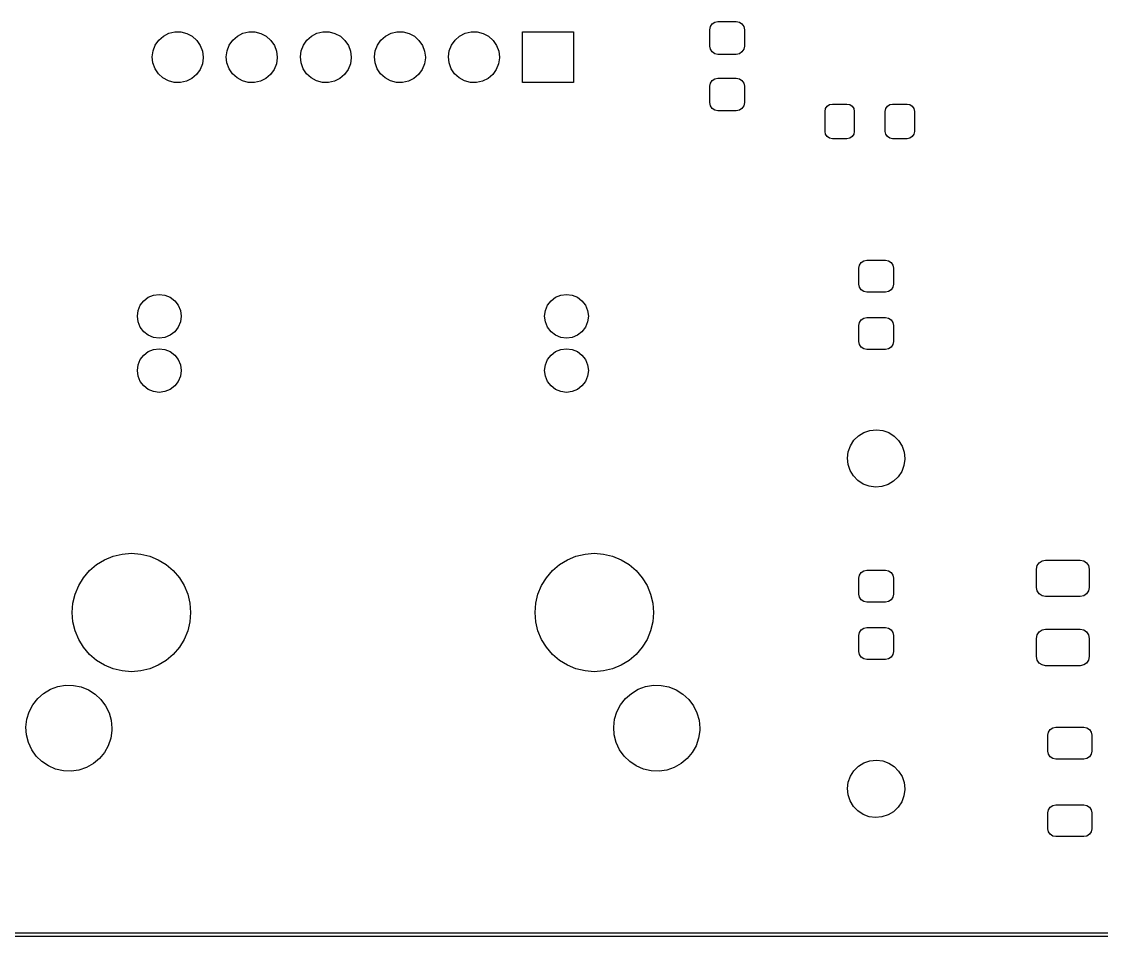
# Model space of a CAD drawing. Extents: x 0 to 4.25, y -4.33 to 0.
# Drawn here: x 1.872 to 3.039, y -4.333 to -3.344 of the extents above; entities that cross this region are included whole.
import ezdxf

# ---------------------------------------------------------------- set-up
doc = ezdxf.new("R2010")
doc.units = 0
doc.header["$MEASUREMENT"] = 0
doc.layers.add('BLACK', color=7, linetype='CONTINUOUS')

msp = doc.modelspace()

# ---------------------------------------------------------------- linework, layer by layer
at = {"layer": 'BLACK', "linetype": 'CONTINUOUS'}
for p, q in [((2.61621, -3.34969), (2.61813, -3.34681)), ((2.61813, -3.34681), (2.621, -3.34489)), ((2.621, -3.34489), (2.62439, -3.34422)), ((2.62439, -3.34422), (2.64408, -3.34422)), ((2.64408, -3.34422), (2.64747, -3.34489)), ((2.64747, -3.34489), (2.65034, -3.34681)), ((2.65034, -3.34681), (2.65226, -3.34969)), ((2.02528, -3.35992), (2.03116, -3.35688)), ((2.03116, -3.35688), (2.03758, -3.35534)), ((2.03758, -3.35534), (2.0442, -3.35537)), ((2.0442, -3.35537), (2.05061, -3.35699)), ((2.05061, -3.35699), (2.05645, -3.36008)), ((2.10528, -3.35992), (2.11116, -3.35688)), ((2.11116, -3.35688), (2.11759, -3.35534)), ((2.11759, -3.35534), (2.1242, -3.35537)), ((2.1242, -3.35537), (2.13061, -3.35699)), ((2.13061, -3.35699), (2.13645, -3.36008)), ((2.18528, -3.35992), (2.19116, -3.35688)), ((2.19116, -3.35688), (2.19759, -3.35534)), ((2.19759, -3.35534), (2.2042, -3.35537)), ((2.2042, -3.35537), (2.21061, -3.35699)), ((2.21061, -3.35699), (2.21645, -3.36008)), ((2.26528, -3.35992), (2.27116, -3.35688)), ((2.27116, -3.35688), (2.27758, -3.35534)), ((2.27758, -3.35534), (2.2842, -3.35537)), ((2.2842, -3.35537), (2.29061, -3.35699)), ((2.29061, -3.35699), (2.29645, -3.36008)), ((2.34528, -3.35992), (2.35116, -3.35688)), ((2.35116, -3.35688), (2.35758, -3.35534)), ((2.35758, -3.35534), (2.3642, -3.35537)), ((2.3642, -3.35537), (2.37061, -3.35699)), ((2.37061, -3.35699), (2.37645, -3.36008)), ((2.41323, -3.4102), (2.41323, -3.35516)), ((2.41323, -3.35516), (2.46827, -3.35516)), ((2.46827, -3.35516), (2.46827, -3.4102)), ((2.61554, -3.35308), (2.61621, -3.34969)), ((2.61554, -3.3708), (2.61554, -3.35308)), ((2.65226, -3.34969), (2.65294, -3.35308)), ((2.65294, -3.35308), (2.65294, -3.3708)), ((2.01409, -3.37583), (2.01649, -3.36967)), ((2.01649, -3.36967), (2.0203, -3.36426)), ((2.0203, -3.36426), (2.02528, -3.35992)), ((2.05645, -3.36008), (2.06139, -3.36448)), ((2.06139, -3.36448), (2.06514, -3.36993)), ((2.06514, -3.36993), (2.06747, -3.37611)), ((2.09409, -3.37583), (2.09649, -3.36967)), ((2.09649, -3.36967), (2.1003, -3.36426)), ((2.1003, -3.36426), (2.10528, -3.35992)), ((2.13645, -3.36008), (2.14139, -3.36448)), ((2.14139, -3.36448), (2.14514, -3.36993)), ((2.14514, -3.36993), (2.14747, -3.37611)), ((2.17409, -3.37583), (2.17649, -3.36967)), ((2.17649, -3.36967), (2.1803, -3.36426)), ((2.1803, -3.36426), (2.18528, -3.35992)), ((2.21645, -3.36008), (2.22139, -3.36448)), ((2.22139, -3.36448), (2.22514, -3.36993)), ((2.22514, -3.36993), (2.22747, -3.37611)), ((2.25409, -3.37583), (2.25649, -3.36967)), ((2.25649, -3.36967), (2.2603, -3.36426)), ((2.2603, -3.36426), (2.26528, -3.35992)), ((2.29645, -3.36008), (2.30139, -3.36448)), ((2.30139, -3.36448), (2.30514, -3.36993)), ((2.30514, -3.36993), (2.30747, -3.37611)), ((2.33409, -3.37583), (2.33649, -3.36967)), ((2.33649, -3.36967), (2.3403, -3.36426)), ((2.3403, -3.36426), (2.34528, -3.35992)), ((2.37645, -3.36008), (2.38139, -3.36448)), ((2.38139, -3.36448), (2.38514, -3.36993)), ((2.38514, -3.36993), (2.38747, -3.37611)), ((2.61621, -3.37419), (2.61554, -3.3708)), ((2.65294, -3.3708), (2.65226, -3.37419)), ((2.01323, -3.38239), (2.01409, -3.37583)), ((2.01396, -3.38896), (2.01323, -3.38239)), ((2.06747, -3.37611), (2.06827, -3.38268)), ((2.06827, -3.38268), (2.06826, -3.38325)), ((2.09323, -3.38239), (2.09409, -3.37583)), ((2.09396, -3.38896), (2.09323, -3.38239)), ((2.14747, -3.37611), (2.14827, -3.38268)), ((2.14827, -3.38268), (2.14826, -3.38325)), ((2.17323, -3.38239), (2.17409, -3.37583)), ((2.17396, -3.38896), (2.17323, -3.38239)), ((2.22747, -3.37611), (2.22827, -3.38268)), ((2.22827, -3.38268), (2.22826, -3.38325)), ((2.25323, -3.38239), (2.25409, -3.37583)), ((2.25396, -3.38896), (2.25323, -3.38239)), ((2.30747, -3.37611), (2.30827, -3.38268)), ((2.30827, -3.38268), (2.30826, -3.38325)), ((2.33323, -3.38239), (2.33409, -3.37583)), ((2.33396, -3.38896), (2.33323, -3.38239)), ((2.38747, -3.37611), (2.38827, -3.38268)), ((2.38827, -3.38268), (2.38826, -3.38325)), ((2.61813, -3.37706), (2.61621, -3.37419)), ((2.621, -3.37898), (2.61813, -3.37706)), ((2.62439, -3.37965), (2.621, -3.37898)), ((2.64408, -3.37965), (2.62439, -3.37965)), ((2.64747, -3.37898), (2.64408, -3.37965)), ((2.65034, -3.37706), (2.64747, -3.37898)), ((2.65226, -3.37419), (2.65034, -3.37706)), ((2.01623, -3.39517), (2.01396, -3.38896)), ((2.06733, -3.3898), (2.06486, -3.39593)), ((2.06826, -3.38325), (2.06733, -3.3898)), ((2.09623, -3.39517), (2.09396, -3.38896)), ((2.14733, -3.3898), (2.14486, -3.39593)), ((2.14826, -3.38325), (2.14733, -3.3898)), ((2.17623, -3.39517), (2.17396, -3.38896)), ((2.22733, -3.3898), (2.22486, -3.39593)), ((2.22826, -3.38325), (2.22733, -3.3898)), ((2.25623, -3.39517), (2.25396, -3.38896)), ((2.30733, -3.3898), (2.30486, -3.39593)), ((2.30826, -3.38325), (2.30733, -3.3898)), ((2.33623, -3.39517), (2.33396, -3.38896)), ((2.38733, -3.3898), (2.38486, -3.39593)), ((2.38826, -3.38325), (2.38733, -3.3898)), ((2.01992, -3.40066), (2.01623, -3.39517)), ((2.02481, -3.40511), (2.01992, -3.40066)), ((2.03062, -3.40826), (2.02481, -3.40511)), ((2.05598, -3.4056), (2.05007, -3.40857)), ((2.06101, -3.4013), (2.05598, -3.4056)), ((2.06486, -3.39593), (2.06101, -3.4013)), ((2.09992, -3.40066), (2.09623, -3.39517)), ((2.10481, -3.40511), (2.09992, -3.40066)), ((2.11062, -3.40826), (2.10481, -3.40511)), ((2.13598, -3.4056), (2.13007, -3.40857)), ((2.14101, -3.4013), (2.13598, -3.4056)), ((2.14486, -3.39593), (2.14101, -3.4013)), ((2.17992, -3.40066), (2.17623, -3.39517)), ((2.18481, -3.40511), (2.17992, -3.40066)), ((2.19062, -3.40826), (2.18481, -3.40511)), ((2.21598, -3.4056), (2.21007, -3.40857)), ((2.22101, -3.4013), (2.21598, -3.4056)), ((2.22486, -3.39593), (2.22101, -3.4013)), ((2.25992, -3.40066), (2.25623, -3.39517)), ((2.26481, -3.40511), (2.25992, -3.40066)), ((2.27062, -3.40826), (2.26481, -3.40511)), ((2.29598, -3.4056), (2.29007, -3.40857)), ((2.30101, -3.4013), (2.29598, -3.4056)), ((2.30486, -3.39593), (2.30101, -3.4013)), ((2.33992, -3.40066), (2.33623, -3.39517)), ((2.34481, -3.40511), (2.33992, -3.40066)), ((2.35062, -3.40826), (2.34481, -3.40511)), ((2.37598, -3.4056), (2.37007, -3.40857)), ((2.38101, -3.4013), (2.37598, -3.4056)), ((2.38486, -3.39593), (2.38101, -3.4013)), ((2.61813, -3.40784), (2.621, -3.40592)), ((2.621, -3.40592), (2.62439, -3.40524)), ((2.62439, -3.40524), (2.64408, -3.40524)), ((2.64408, -3.40524), (2.64747, -3.40592)), ((2.64747, -3.40592), (2.65034, -3.40784)), ((2.03701, -3.40994), (2.03062, -3.40826)), ((2.04362, -3.41005), (2.03701, -3.40994)), ((2.05007, -3.40857), (2.04362, -3.41005)), ((2.11701, -3.40994), (2.11062, -3.40826)), ((2.12362, -3.41005), (2.11701, -3.40994)), ((2.13007, -3.40857), (2.12362, -3.41005)), ((2.19701, -3.40994), (2.19062, -3.40826)), ((2.20362, -3.41005), (2.19701, -3.40994)), ((2.21007, -3.40857), (2.20362, -3.41005)), ((2.27701, -3.40994), (2.27062, -3.40826)), ((2.28362, -3.41005), (2.27701, -3.40994)), ((2.29007, -3.40857), (2.28362, -3.41005)), ((2.35701, -3.40994), (2.35062, -3.40826)), ((2.36362, -3.41005), (2.35701, -3.40994)), ((2.37007, -3.40857), (2.36362, -3.41005)), ((2.46827, -3.4102), (2.41323, -3.4102)), ((2.61554, -3.4141), (2.61621, -3.41071)), ((2.61554, -3.43182), (2.61554, -3.4141)), ((2.61621, -3.41071), (2.61813, -3.40784)), ((2.65034, -3.40784), (2.65226, -3.41071)), ((2.65226, -3.41071), (2.65294, -3.4141)), ((2.65294, -3.4141), (2.65294, -3.43182)), ((2.61621, -3.43521), (2.61554, -3.43182)), ((2.61813, -3.43808), (2.61621, -3.43521)), ((2.621, -3.44), (2.61813, -3.43808)), ((2.62439, -3.44068), (2.621, -3.44)), ((2.64408, -3.44068), (2.62439, -3.44068)), ((2.64747, -3.44), (2.64408, -3.44068)), ((2.65034, -3.43808), (2.64747, -3.44)), ((2.65226, -3.43521), (2.65034, -3.43808)), ((2.65294, -3.43182), (2.65226, -3.43521)), ((2.74012, -3.44121), (2.74072, -3.4382)), ((2.74012, -3.46287), (2.74012, -3.44121)), ((2.74072, -3.4382), (2.74242, -3.43564)), ((2.74242, -3.43564), (2.74498, -3.43394)), ((2.74498, -3.43394), (2.74799, -3.43334)), ((2.74799, -3.43334), (2.76374, -3.43334)), ((2.76374, -3.43334), (2.76675, -3.43394)), ((2.76675, -3.43394), (2.76931, -3.43564)), ((2.76931, -3.43564), (2.77101, -3.4382)), ((2.77101, -3.4382), (2.77161, -3.44121)), ((2.77161, -3.44121), (2.77161, -3.46287)), ((2.80508, -3.44121), (2.80568, -3.4382)), ((2.80508, -3.46287), (2.80508, -3.44121)), ((2.80568, -3.4382), (2.80739, -3.43564)), ((2.80739, -3.43564), (2.80994, -3.43394)), ((2.80994, -3.43394), (2.81295, -3.43334)), ((2.81295, -3.43334), (2.8287, -3.43334)), ((2.8287, -3.43334), (2.83171, -3.43394)), ((2.83171, -3.43394), (2.83427, -3.43564)), ((2.83427, -3.43564), (2.83598, -3.4382)), ((2.83598, -3.4382), (2.83657, -3.44121)), ((2.83657, -3.44121), (2.83657, -3.46287)), ((2.74072, -3.46588), (2.74012, -3.46287)), ((2.77161, -3.46287), (2.77101, -3.46588)), ((2.80568, -3.46588), (2.80508, -3.46287)), ((2.83657, -3.46287), (2.83598, -3.46588)), ((2.74242, -3.46843), (2.74072, -3.46588)), ((2.74498, -3.47014), (2.74242, -3.46843)), ((2.74799, -3.47074), (2.74498, -3.47014)), ((2.76374, -3.47074), (2.74799, -3.47074)), ((2.76675, -3.47014), (2.76374, -3.47074)), ((2.76931, -3.46843), (2.76675, -3.47014)), ((2.77101, -3.46588), (2.76931, -3.46843)), ((2.80739, -3.46843), (2.80568, -3.46588)), ((2.80994, -3.47014), (2.80739, -3.46843)), ((2.81295, -3.47074), (2.80994, -3.47014)), ((2.8287, -3.47074), (2.81295, -3.47074)), ((2.83171, -3.47014), (2.8287, -3.47074)), ((2.83427, -3.46843), (2.83171, -3.47014)), ((2.83598, -3.46588), (2.83427, -3.46843)), ((2.77723, -3.60732), (2.7791, -3.60452)), ((2.7791, -3.60452), (2.78189, -3.60266)), ((2.78189, -3.60266), (2.78519, -3.602)), ((2.78519, -3.602), (2.80536, -3.602)), ((2.80536, -3.602), (2.80866, -3.60266)), ((2.80866, -3.60266), (2.81145, -3.60452)), ((2.81145, -3.60452), (2.81332, -3.60732)), ((2.77657, -3.61061), (2.77723, -3.60732)), ((2.77657, -3.62784), (2.77657, -3.61061)), ((2.81332, -3.60732), (2.81398, -3.61061)), ((2.81398, -3.61061), (2.81398, -3.62784)), ((2.77723, -3.63113), (2.77657, -3.62784)), ((2.81398, -3.62784), (2.81332, -3.63113)), ((2.01463, -3.63978), (2.02075, -3.63898)), ((2.02075, -3.63898), (2.02686, -3.63978)), ((2.45463, -3.63978), (2.46075, -3.63898)), ((2.46075, -3.63898), (2.46686, -3.63978)), ((2.7791, -3.63393), (2.77723, -3.63113)), ((2.78189, -3.63579), (2.7791, -3.63393)), ((2.78519, -3.63645), (2.78189, -3.63579)), ((2.80536, -3.63645), (2.78519, -3.63645)), ((2.80866, -3.63579), (2.80536, -3.63645)), ((2.81145, -3.63393), (2.80866, -3.63579)), ((2.81332, -3.63113), (2.81145, -3.63393)), ((1.99793, -3.65648), (2.00029, -3.65079)), ((2.00029, -3.65079), (2.00404, -3.6459)), ((2.00404, -3.6459), (2.00894, -3.64214)), ((2.00894, -3.64214), (2.01463, -3.63978)), ((2.02686, -3.63978), (2.03256, -3.64214)), ((2.03256, -3.64214), (2.03745, -3.6459)), ((2.03745, -3.6459), (2.04121, -3.65079)), ((2.04121, -3.65079), (2.04357, -3.65648)), ((2.43793, -3.65648), (2.44029, -3.65079)), ((2.44029, -3.65079), (2.44404, -3.6459)), ((2.44404, -3.6459), (2.44894, -3.64214)), ((2.44894, -3.64214), (2.45463, -3.63978)), ((2.46686, -3.63978), (2.47256, -3.64214)), ((2.47256, -3.64214), (2.47745, -3.6459)), ((2.47745, -3.6459), (2.48121, -3.65079)), ((2.48121, -3.65079), (2.48357, -3.65648)), ((1.99713, -3.6626), (1.99793, -3.65648)), ((1.99793, -3.66871), (1.99713, -3.6626)), ((2.04357, -3.65648), (2.04437, -3.6626)), ((2.04437, -3.6626), (2.04357, -3.66871)), ((2.43713, -3.6626), (2.43793, -3.65648)), ((2.43793, -3.66871), (2.43713, -3.6626)), ((2.48357, -3.65648), (2.48437, -3.6626)), ((2.48437, -3.6626), (2.48357, -3.66871)), ((2.00029, -3.67441), (1.99793, -3.66871)), ((2.00404, -3.6793), (2.00029, -3.67441)), ((2.04121, -3.67441), (2.03745, -3.6793)), ((2.04357, -3.66871), (2.04121, -3.67441)), ((2.44029, -3.67441), (2.43793, -3.66871)), ((2.44404, -3.6793), (2.44029, -3.67441)), ((2.48121, -3.67441), (2.47745, -3.6793)), ((2.48357, -3.66871), (2.48121, -3.67441)), ((2.77657, -3.67262), (2.77723, -3.66932)), ((2.77657, -3.68984), (2.77657, -3.67262)), ((2.77723, -3.66932), (2.7791, -3.66653)), ((2.7791, -3.66653), (2.78189, -3.66466)), ((2.78189, -3.66466), (2.78519, -3.66401)), ((2.78519, -3.66401), (2.80536, -3.66401)), ((2.80536, -3.66401), (2.80866, -3.66466)), ((2.80866, -3.66466), (2.81145, -3.66653)), ((2.81145, -3.66653), (2.81332, -3.66932)), ((2.81332, -3.66932), (2.81398, -3.67262)), ((2.81398, -3.67262), (2.81398, -3.68984)), ((2.00894, -3.68306), (2.00404, -3.6793)), ((2.01463, -3.68542), (2.00894, -3.68306)), ((2.02075, -3.68622), (2.01463, -3.68542)), ((2.02686, -3.68542), (2.02075, -3.68622)), ((2.03256, -3.68306), (2.02686, -3.68542)), ((2.03745, -3.6793), (2.03256, -3.68306)), ((2.44894, -3.68306), (2.44404, -3.6793)), ((2.45463, -3.68542), (2.44894, -3.68306)), ((2.46075, -3.68622), (2.45463, -3.68542)), ((2.46686, -3.68542), (2.46075, -3.68622)), ((2.47256, -3.68306), (2.46686, -3.68542)), ((2.47745, -3.6793), (2.47256, -3.68306)), ((2.01463, -3.69844), (2.02075, -3.69764)), ((2.02075, -3.69764), (2.02686, -3.69844)), ((2.45463, -3.69844), (2.46075, -3.69764)), ((2.46075, -3.69764), (2.46686, -3.69844)), ((2.77723, -3.69314), (2.77657, -3.68984)), ((2.7791, -3.69593), (2.77723, -3.69314)), ((2.78189, -3.6978), (2.7791, -3.69593)), ((2.78519, -3.69846), (2.78189, -3.6978)), ((2.80866, -3.6978), (2.80536, -3.69846)), ((2.81145, -3.69593), (2.80866, -3.6978)), ((2.81332, -3.69314), (2.81145, -3.69593)), ((2.81398, -3.68984), (2.81332, -3.69314)), ((1.99793, -3.71515), (2.00029, -3.70945)), ((2.00029, -3.70945), (2.00404, -3.70456)), ((2.00404, -3.70456), (2.00894, -3.7008)), ((2.00894, -3.7008), (2.01463, -3.69844)), ((2.02686, -3.69844), (2.03256, -3.7008)), ((2.03256, -3.7008), (2.03745, -3.70456)), ((2.03745, -3.70456), (2.04121, -3.70945)), ((2.04121, -3.70945), (2.04357, -3.71515)), ((2.43793, -3.71515), (2.44029, -3.70945)), ((2.44029, -3.70945), (2.44404, -3.70456)), ((2.44404, -3.70456), (2.44894, -3.7008)), ((2.44894, -3.7008), (2.45463, -3.69844)), ((2.46686, -3.69844), (2.47256, -3.7008)), ((2.47256, -3.7008), (2.47745, -3.70456)), ((2.47745, -3.70456), (2.48121, -3.70945)), ((2.48121, -3.70945), (2.48357, -3.71515)), ((2.80536, -3.69846), (2.78519, -3.69846)), ((1.99713, -3.72126), (1.99793, -3.71515)), ((1.99793, -3.72737), (1.99713, -3.72126)), ((2.04357, -3.71515), (2.04437, -3.72126)), ((2.04437, -3.72126), (2.04357, -3.72737)), ((2.43713, -3.72126), (2.43793, -3.71515)), ((2.43793, -3.72737), (2.43713, -3.72126)), ((2.48357, -3.71515), (2.48437, -3.72126)), ((2.48437, -3.72126), (2.48357, -3.72737)), ((2.00029, -3.73307), (1.99793, -3.72737)), ((2.04357, -3.72737), (2.04121, -3.73307)), ((2.44029, -3.73307), (2.43793, -3.72737)), ((2.48357, -3.72737), (2.48121, -3.73307)), ((2.00404, -3.73796), (2.00029, -3.73307)), ((2.00894, -3.74172), (2.00404, -3.73796)), ((2.01463, -3.74408), (2.00894, -3.74172)), ((2.02075, -3.74488), (2.01463, -3.74408)), ((2.02686, -3.74408), (2.02075, -3.74488)), ((2.03256, -3.74172), (2.02686, -3.74408)), ((2.03745, -3.73796), (2.03256, -3.74172)), ((2.04121, -3.73307), (2.03745, -3.73796)), ((2.44404, -3.73796), (2.44029, -3.73307)), ((2.44894, -3.74172), (2.44404, -3.73796)), ((2.45463, -3.74408), (2.44894, -3.74172)), ((2.46075, -3.74488), (2.45463, -3.74408)), ((2.46686, -3.74408), (2.46075, -3.74488)), ((2.47256, -3.74172), (2.46686, -3.74408)), ((2.47745, -3.73796), (2.47256, -3.74172)), ((2.48121, -3.73307), (2.47745, -3.73796)), ((2.77619, -3.7918), (2.78208, -3.78818)), ((2.78208, -3.78818), (2.78862, -3.78595)), ((2.78862, -3.78595), (2.79549, -3.78523)), ((2.79549, -3.78523), (2.80235, -3.78605)), ((2.80235, -3.78605), (2.80887, -3.78837)), ((2.80887, -3.78837), (2.8147, -3.79207)), ((2.76514, -3.80894), (2.76751, -3.80244)), ((2.76751, -3.80244), (2.77125, -3.79664)), ((2.77125, -3.79664), (2.77619, -3.7918)), ((2.8147, -3.79207), (2.81957, -3.79697)), ((2.81957, -3.79697), (2.82323, -3.80283)), ((2.82323, -3.80283), (2.82551, -3.80936)), ((2.76428, -3.8158), (2.76514, -3.80894)), ((2.82551, -3.80936), (2.82628, -3.81623)), ((2.76495, -3.82267), (2.76428, -3.8158)), ((2.76713, -3.82923), (2.76495, -3.82267)), ((2.8253, -3.82394), (2.82285, -3.8304)), ((2.82626, -3.81709), (2.8253, -3.82394)), ((2.82628, -3.81623), (2.82626, -3.81709)), ((2.77071, -3.83514), (2.76713, -3.82923)), ((2.77552, -3.84011), (2.77071, -3.83514)), ((2.81902, -3.83615), (2.81402, -3.84092)), ((2.82285, -3.8304), (2.81902, -3.83615)), ((2.7813, -3.8439), (2.77552, -3.84011)), ((2.78778, -3.84631), (2.7813, -3.8439)), ((2.79463, -3.84722), (2.78778, -3.84631)), ((2.80151, -3.8466), (2.79463, -3.84722)), ((2.80808, -3.84446), (2.80151, -3.8466)), ((2.81402, -3.84092), (2.80808, -3.84446)), ((1.97098, -3.92183), (1.98074, -3.91949)), ((1.98074, -3.91949), (1.99075, -3.9187)), ((1.99075, -3.9187), (2.00076, -3.91949)), ((2.00076, -3.91949), (2.01052, -3.92183)), ((2.47098, -3.92183), (2.48074, -3.91949)), ((2.48074, -3.91949), (2.49075, -3.9187)), ((2.49075, -3.9187), (2.50076, -3.91949)), ((2.50076, -3.91949), (2.51052, -3.92183)), ((1.94551, -3.93744), (1.95314, -3.93092)), ((1.95314, -3.93092), (1.9617, -3.92567)), ((1.9617, -3.92567), (1.97098, -3.92183)), ((2.01052, -3.92183), (2.01979, -3.92567)), ((2.01979, -3.92567), (2.02835, -3.93092)), ((2.02835, -3.93092), (2.03599, -3.93744)), ((2.44551, -3.93744), (2.45314, -3.93092)), ((2.45314, -3.93092), (2.4617, -3.92567)), ((2.4617, -3.92567), (2.47098, -3.92183)), ((2.51052, -3.92183), (2.51979, -3.92567)), ((2.51979, -3.92567), (2.52835, -3.93092)), ((2.52835, -3.93092), (2.53599, -3.93744)), ((2.96921, -3.93206), (2.97135, -3.92887)), ((2.97135, -3.92887), (2.97454, -3.92673)), ((2.97454, -3.92673), (2.97831, -3.92598)), ((2.97831, -3.92598), (3.01571, -3.92598)), ((3.01571, -3.92598), (3.01948, -3.92673)), ((3.01948, -3.92673), (3.02267, -3.92887)), ((3.02267, -3.92887), (3.0248, -3.93206)), ((1.93899, -3.94507), (1.94551, -3.93744)), ((2.03599, -3.93744), (2.04251, -3.94507)), ((2.43899, -3.94507), (2.44551, -3.93744)), ((2.53599, -3.93744), (2.54251, -3.94507)), ((2.77657, -3.94561), (2.77723, -3.94232)), ((2.77723, -3.94232), (2.7791, -3.93952)), ((2.7791, -3.93952), (2.78189, -3.93766)), ((2.78189, -3.93766), (2.78519, -3.937)), ((2.78519, -3.937), (2.80536, -3.937)), ((2.80536, -3.937), (2.80866, -3.93766)), ((2.80866, -3.93766), (2.81145, -3.93952)), ((2.81145, -3.93952), (2.81332, -3.94232)), ((2.81332, -3.94232), (2.81398, -3.94561)), ((2.96846, -3.93583), (2.96921, -3.93206)), ((2.96846, -3.95551), (2.96846, -3.93583)), ((3.0248, -3.93206), (3.02555, -3.93583)), ((3.02555, -3.93583), (3.02555, -3.95551)), ((1.9299, -3.96291), (1.93374, -3.95363)), ((1.93374, -3.95363), (1.93899, -3.94507)), ((2.04251, -3.94507), (2.04775, -3.95363)), ((2.04775, -3.95363), (2.05159, -3.96291)), ((2.4299, -3.96291), (2.43374, -3.95363)), ((2.43374, -3.95363), (2.43899, -3.94507)), ((2.54251, -3.94507), (2.54775, -3.95363)), ((2.54775, -3.95363), (2.55159, -3.96291)), ((2.77657, -3.96284), (2.77657, -3.94561)), ((2.81398, -3.94561), (2.81398, -3.96284)), ((1.92756, -3.97267), (1.9299, -3.96291)), ((2.05159, -3.96291), (2.05394, -3.97267)), ((2.42756, -3.97267), (2.4299, -3.96291)), ((2.55159, -3.96291), (2.55394, -3.97267)), ((2.77723, -3.96613), (2.77657, -3.96284)), ((2.7791, -3.96893), (2.77723, -3.96613)), ((2.81332, -3.96613), (2.81145, -3.96893)), ((2.81398, -3.96284), (2.81332, -3.96613)), ((2.96921, -3.95928), (2.96846, -3.95551)), ((2.97135, -3.96247), (2.96921, -3.95928)), ((2.97454, -3.96461), (2.97135, -3.96247)), ((2.97831, -3.96535), (2.97454, -3.96461)), ((3.01571, -3.96535), (2.97831, -3.96535)), ((3.01948, -3.96461), (3.01571, -3.96535)), ((3.02267, -3.96247), (3.01948, -3.96461)), ((3.0248, -3.95928), (3.02267, -3.96247)), ((3.02555, -3.95551), (3.0248, -3.95928)), ((1.92677, -3.98268), (1.92756, -3.97267)), ((2.05394, -3.97267), (2.05472, -3.98268)), ((2.42677, -3.98268), (2.42756, -3.97267)), ((2.55394, -3.97267), (2.55472, -3.98268)), ((2.78189, -3.97079), (2.7791, -3.96893)), ((2.78519, -3.97145), (2.78189, -3.97079)), ((2.80536, -3.97145), (2.78519, -3.97145)), ((2.80866, -3.97079), (2.80536, -3.97145)), ((2.81145, -3.96893), (2.80866, -3.97079)), ((1.92756, -3.99269), (1.92677, -3.98268)), ((2.05472, -3.98268), (2.05394, -3.99269)), ((2.42756, -3.99269), (2.42677, -3.98268)), ((2.55472, -3.98268), (2.55394, -3.99269)), ((1.9299, -4.00245), (1.92756, -3.99269)), ((2.05394, -3.99269), (2.05159, -4.00245)), ((2.4299, -4.00245), (2.42756, -3.99269)), ((2.55394, -3.99269), (2.55159, -4.00245)), ((2.7791, -4.00153), (2.78189, -3.99966)), ((2.78189, -3.99966), (2.78519, -3.99901)), ((2.78519, -3.99901), (2.80536, -3.99901)), ((2.80536, -3.99901), (2.80866, -3.99966)), ((2.80866, -3.99966), (2.81145, -4.00153)), ((2.97454, -4.00154), (2.97831, -4.00079)), ((2.97831, -4.00079), (3.01571, -4.00079)), ((3.01571, -4.00079), (3.01948, -4.00154)), ((1.93374, -4.01172), (1.9299, -4.00245)), ((1.93899, -4.02028), (1.93374, -4.01172)), ((2.04775, -4.01172), (2.04251, -4.02028)), ((2.05159, -4.00245), (2.04775, -4.01172)), ((2.43374, -4.01172), (2.4299, -4.00245)), ((2.43899, -4.02028), (2.43374, -4.01172)), ((2.54775, -4.01172), (2.54251, -4.02028)), ((2.55159, -4.00245), (2.54775, -4.01172)), ((2.77657, -4.00762), (2.77723, -4.00432)), ((2.77657, -4.02484), (2.77657, -4.00762)), ((2.77723, -4.00432), (2.7791, -4.00153)), ((2.81145, -4.00153), (2.81332, -4.00432)), ((2.81332, -4.00432), (2.81398, -4.00762)), ((2.81398, -4.00762), (2.81398, -4.02484)), ((2.96846, -4.01063), (2.96921, -4.00686)), ((2.96846, -4.03031), (2.96846, -4.01063)), ((2.96921, -4.00686), (2.97135, -4.00367)), ((2.97135, -4.00367), (2.97454, -4.00154)), ((3.01948, -4.00154), (3.02267, -4.00367)), ((3.02267, -4.00367), (3.0248, -4.00686)), ((3.0248, -4.00686), (3.02555, -4.01063)), ((3.02555, -4.01063), (3.02555, -4.03031)), ((1.94551, -4.02792), (1.93899, -4.02028)), ((2.04251, -4.02028), (2.03599, -4.02792)), ((2.44551, -4.02792), (2.43899, -4.02028)), ((2.54251, -4.02028), (2.53599, -4.02792)), ((1.95314, -4.03444), (1.94551, -4.02792)), ((1.9617, -4.03968), (1.95314, -4.03444)), ((2.02835, -4.03444), (2.01979, -4.03968)), ((2.03599, -4.02792), (2.02835, -4.03444)), ((2.45314, -4.03444), (2.44551, -4.02792)), ((2.4617, -4.03968), (2.45314, -4.03444)), ((2.52835, -4.03444), (2.51979, -4.03968)), ((2.53599, -4.02792), (2.52835, -4.03444)), ((2.77723, -4.02814), (2.77657, -4.02484)), ((2.7791, -4.03093), (2.77723, -4.02814)), ((2.78189, -4.0328), (2.7791, -4.03093)), ((2.78519, -4.03346), (2.78189, -4.0328)), ((2.80536, -4.03346), (2.78519, -4.03346)), ((2.80866, -4.0328), (2.80536, -4.03346)), ((2.81145, -4.03093), (2.80866, -4.0328)), ((2.81332, -4.02814), (2.81145, -4.03093)), ((2.81398, -4.02484), (2.81332, -4.02814)), ((2.96921, -4.03408), (2.96846, -4.03031)), ((2.97135, -4.03727), (2.96921, -4.03408)), ((3.0248, -4.03408), (3.02267, -4.03727)), ((3.02555, -4.03031), (3.0248, -4.03408)), ((1.97098, -4.04352), (1.9617, -4.03968)), ((1.98074, -4.04587), (1.97098, -4.04352)), ((1.99075, -4.04665), (1.98074, -4.04587)), ((2.00076, -4.04587), (1.99075, -4.04665)), ((2.01052, -4.04352), (2.00076, -4.04587)), ((2.01979, -4.03968), (2.01052, -4.04352)), ((2.47098, -4.04352), (2.4617, -4.03968)), ((2.48074, -4.04587), (2.47098, -4.04352)), ((2.49075, -4.04665), (2.48074, -4.04587)), ((2.50076, -4.04587), (2.49075, -4.04665)), ((2.51052, -4.04352), (2.50076, -4.04587)), ((2.51979, -4.03968), (2.51052, -4.04352)), ((2.97454, -4.03941), (2.97135, -4.03727)), ((2.97831, -4.04016), (2.97454, -4.03941)), ((3.01571, -4.04016), (2.97831, -4.04016)), ((3.01948, -4.03941), (3.01571, -4.04016)), ((3.02267, -4.03727), (3.01948, -4.03941)), ((1.88949, -4.07566), (1.89589, -4.07005)), ((1.89589, -4.07005), (1.90321, -4.0657)), ((1.90321, -4.0657), (1.91119, -4.06276)), ((1.91119, -4.06276), (1.91958, -4.06131)), ((1.91958, -4.06131), (1.92809, -4.06143)), ((1.92809, -4.06143), (1.93644, -4.06309)), ((1.93644, -4.06309), (1.94434, -4.06624)), ((1.94434, -4.06624), (1.95154, -4.07078)), ((1.95154, -4.07078), (1.95779, -4.07656)), ((2.52453, -4.07566), (2.53093, -4.07005)), ((2.53093, -4.07005), (2.53825, -4.0657)), ((2.53825, -4.0657), (2.54623, -4.06276)), ((2.54623, -4.06276), (2.55462, -4.06131)), ((2.55462, -4.06131), (2.56313, -4.06143)), ((2.56313, -4.06143), (2.57148, -4.06309)), ((2.57148, -4.06309), (2.57938, -4.06624)), ((2.57938, -4.06624), (2.58658, -4.07078)), ((2.58658, -4.07078), (2.59283, -4.07656)), ((1.88026, -4.08988), (1.88423, -4.08235)), ((1.88423, -4.08235), (1.88949, -4.07566)), ((1.95779, -4.07656), (1.96288, -4.08338)), ((2.5153, -4.08988), (2.51926, -4.08235)), ((2.51926, -4.08235), (2.52453, -4.07566)), ((2.59283, -4.07656), (2.59792, -4.08338)), ((1.87774, -4.09801), (1.88026, -4.08988)), ((1.96288, -4.08338), (1.96665, -4.09101)), ((1.96665, -4.09101), (1.96896, -4.0992)), ((2.51278, -4.09801), (2.5153, -4.08988)), ((2.59792, -4.08338), (2.60168, -4.09101)), ((2.60168, -4.09101), (2.60399, -4.0992)), ((1.87674, -4.10646), (1.87774, -4.09801)), ((1.96896, -4.0992), (1.96973, -4.10768)), ((2.51178, -4.10646), (2.51278, -4.09801)), ((2.60399, -4.0992), (2.60477, -4.10768)), ((1.87729, -4.11495), (1.87674, -4.10646)), ((1.87939, -4.1232), (1.87729, -4.11495)), ((1.96967, -4.11011), (1.96845, -4.11853)), ((1.96973, -4.10768), (1.96967, -4.11011)), ((2.51233, -4.11495), (2.51178, -4.10646)), ((2.51443, -4.1232), (2.51233, -4.11495)), ((2.60471, -4.11011), (2.60349, -4.11853)), ((2.60477, -4.10768), (2.60471, -4.11011)), ((2.98087, -4.11538), (2.98152, -4.11209)), ((2.98087, -4.13261), (2.98087, -4.11538)), ((2.98152, -4.11209), (2.98339, -4.10929)), ((2.98339, -4.10929), (2.98618, -4.10743)), ((2.98618, -4.10743), (2.98948, -4.10677)), ((2.98948, -4.10677), (3.0195, -4.10677)), ((3.0195, -4.10677), (3.02279, -4.10743)), ((3.02279, -4.10743), (3.02559, -4.10929)), ((3.02559, -4.10929), (3.02745, -4.11209)), ((3.02745, -4.11209), (3.02811, -4.11538)), ((3.02811, -4.11538), (3.02811, -4.13261)), ((1.88295, -4.13093), (1.87939, -4.1232)), ((1.96571, -4.12659), (1.96156, -4.13402)), ((1.96845, -4.11853), (1.96571, -4.12659)), ((2.51799, -4.13093), (2.51443, -4.1232)), ((2.60075, -4.12659), (2.59659, -4.13402)), ((2.60349, -4.11853), (2.60075, -4.12659)), ((1.88786, -4.13788), (1.88295, -4.13093)), ((1.89396, -4.14382), (1.88786, -4.13788)), ((1.95611, -4.14056), (1.94957, -4.146)), ((1.96156, -4.13402), (1.95611, -4.14056)), ((2.5229, -4.13788), (2.51799, -4.13093)), ((2.529, -4.14382), (2.5229, -4.13788)), ((2.59115, -4.14056), (2.58461, -4.146)), ((2.59659, -4.13402), (2.59115, -4.14056)), ((2.98152, -4.1359), (2.98087, -4.13261)), ((2.98339, -4.1387), (2.98152, -4.1359)), ((2.98618, -4.14056), (2.98339, -4.1387)), ((2.98948, -4.14122), (2.98618, -4.14056)), ((3.0195, -4.14122), (2.98948, -4.14122)), ((3.02279, -4.14056), (3.0195, -4.14122)), ((3.02559, -4.1387), (3.02279, -4.14056)), ((3.02745, -4.1359), (3.02559, -4.1387)), ((3.02811, -4.13261), (3.02745, -4.1359)), ((1.90104, -4.14855), (1.89396, -4.14382)), ((1.90886, -4.15191), (1.90104, -4.14855)), ((1.91716, -4.15379), (1.90886, -4.15191)), ((1.93408, -4.1529), (1.92566, -4.15412)), ((1.94214, -4.15016), (1.93408, -4.1529)), ((1.94957, -4.146), (1.94214, -4.15016)), ((2.53608, -4.14855), (2.529, -4.14382)), ((2.5439, -4.15191), (2.53608, -4.14855)), ((2.5522, -4.15379), (2.5439, -4.15191)), ((2.56912, -4.1529), (2.5607, -4.15412)), ((2.57718, -4.15016), (2.56912, -4.1529)), ((2.58461, -4.146), (2.57718, -4.15016)), ((2.77125, -4.15364), (2.77619, -4.1488)), ((2.77619, -4.1488), (2.78208, -4.14518)), ((2.78208, -4.14518), (2.78862, -4.14295)), ((2.78862, -4.14295), (2.79549, -4.14223)), ((2.79549, -4.14223), (2.80235, -4.14305)), ((2.80235, -4.14305), (2.80887, -4.14537)), ((2.80887, -4.14537), (2.8147, -4.14907)), ((2.8147, -4.14907), (2.81957, -4.15397)), ((1.92566, -4.15412), (1.91716, -4.15379)), ((2.5607, -4.15412), (2.5522, -4.15379)), ((2.76514, -4.16594), (2.76751, -4.15944)), ((2.76751, -4.15944), (2.77125, -4.15364)), ((2.81957, -4.15397), (2.82323, -4.15983)), ((2.82323, -4.15983), (2.82551, -4.16636)), ((2.76428, -4.1728), (2.76514, -4.16594)), ((2.76495, -4.17967), (2.76428, -4.1728)), ((2.82626, -4.17409), (2.8253, -4.18094)), ((2.82551, -4.16636), (2.82628, -4.17323)), ((2.82628, -4.17323), (2.82626, -4.17409)), ((2.76713, -4.18623), (2.76495, -4.17967)), ((2.77071, -4.19214), (2.76713, -4.18623)), ((2.82285, -4.1874), (2.81902, -4.19315)), ((2.8253, -4.18094), (2.82285, -4.1874)), ((2.77552, -4.19711), (2.77071, -4.19214)), ((2.7813, -4.2009), (2.77552, -4.19711)), ((2.81402, -4.19792), (2.80808, -4.20146)), ((2.81902, -4.19315), (2.81402, -4.19792)), ((2.98087, -4.19905), (2.98152, -4.19575)), ((2.98087, -4.21627), (2.98087, -4.19905)), ((2.98152, -4.19575), (2.98339, -4.19296)), ((2.98339, -4.19296), (2.98618, -4.19109)), ((2.98618, -4.19109), (2.98948, -4.19043)), ((2.98948, -4.19043), (3.0195, -4.19043)), ((3.0195, -4.19043), (3.02279, -4.19109)), ((3.02279, -4.19109), (3.02559, -4.19296)), ((3.02559, -4.19296), (3.02745, -4.19575)), ((3.02745, -4.19575), (3.02811, -4.19905)), ((3.02811, -4.19905), (3.02811, -4.21627)), ((2.78778, -4.20331), (2.7813, -4.2009)), ((2.79463, -4.20422), (2.78778, -4.20331)), ((2.80151, -4.2036), (2.79463, -4.20422)), ((2.80808, -4.20146), (2.80151, -4.2036)), ((2.98152, -4.21957), (2.98087, -4.21627)), ((2.98339, -4.22236), (2.98152, -4.21957)), ((2.98618, -4.22423), (2.98339, -4.22236)), ((3.02559, -4.22236), (3.02279, -4.22423)), ((3.02745, -4.21957), (3.02559, -4.22236)), ((3.02811, -4.21627), (3.02745, -4.21957)), ((2.98948, -4.22488), (2.98618, -4.22423)), ((3.0195, -4.22488), (2.98948, -4.22488)), ((3.02279, -4.22423), (3.0195, -4.22488)), ((4.25197, -4.33268), (0, -4.33268)), ((0.001969, -4.32874), (4.25, -4.32874))]:
    msp.add_line(p, q, dxfattribs=at)

doc.saveas('drawing.dxf')
